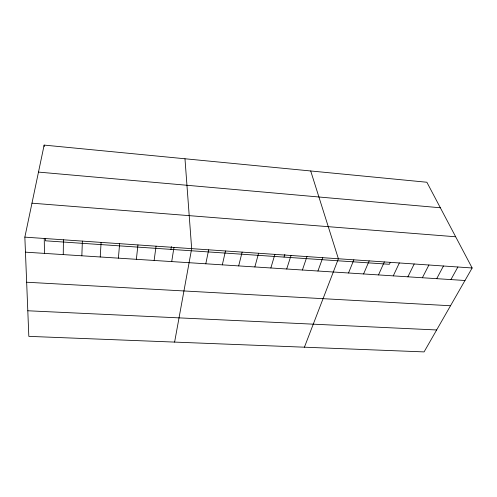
<?xml version="1.0" encoding="UTF-8"?>
<svg xmlns="http://www.w3.org/2000/svg" width="497" height="497" viewBox="0 0 497 497"><rect width="100%" height="100%" fill="white"/><g stroke="black" fill="none" stroke-linecap="round" stroke-linejoin="round"><path stroke-width="0.75" d="M63.256 254.594L63.417 239.796M81.843 255.793L82.372 241.107M100.22 256.98L101.108 242.399M118.392 258.148L119.628 243.673M136.364 259.31L137.942 244.94M154.132 260.453L156.052 246.189M170.937 249.376L171.378 246.549M171.713 261.59L173.962 247.419M174.609 342.091L191.668 248.643L184.977 158.767M205.795 263.783L208.672 249.817M24.85 237.137L44.146 145.099L426.867 182.244L472.15 267.982L424.078 351.901L28.826 336.363L24.85 237.137L472.15 267.982M222.321 264.851L225.489 250.973M238.666 265.907L242.132 252.122M254.849 266.945L258.595 253.259M270.859 267.982L274.891 254.377M284.029 257.098L284.868 254.402M286.713 269.001L291.012 255.489M302.4 270.014L306.972 256.595M317.931 271.014L322.764 257.682M304.419 347.198L338.389 258.757L310.706 170.974M348.521 272.983L353.858 259.825M363.587 273.959L369.172 260.882M378.503 274.922L384.33 261.925M390.275 262.354L389.393 264.292L45.395 240.803L45.37 238.579M393.27 275.872L399.333 262.963M407.894 276.817L414.187 263.988M422.375 277.748L428.899 265M436.72 278.674L443.454 266.001M450.916 279.587L457.874 266.995M27.801 310.768L436.646 329.965M26.658 282.228L450.518 305.748M25.453 252.159L464.981 280.494M31.97 203.18L455.668 236.771M38.486 172.092L440.348 207.771M44.245 238.479L44.463 253.383M44.146 145.099L44.165 146.596"/></g></svg>
